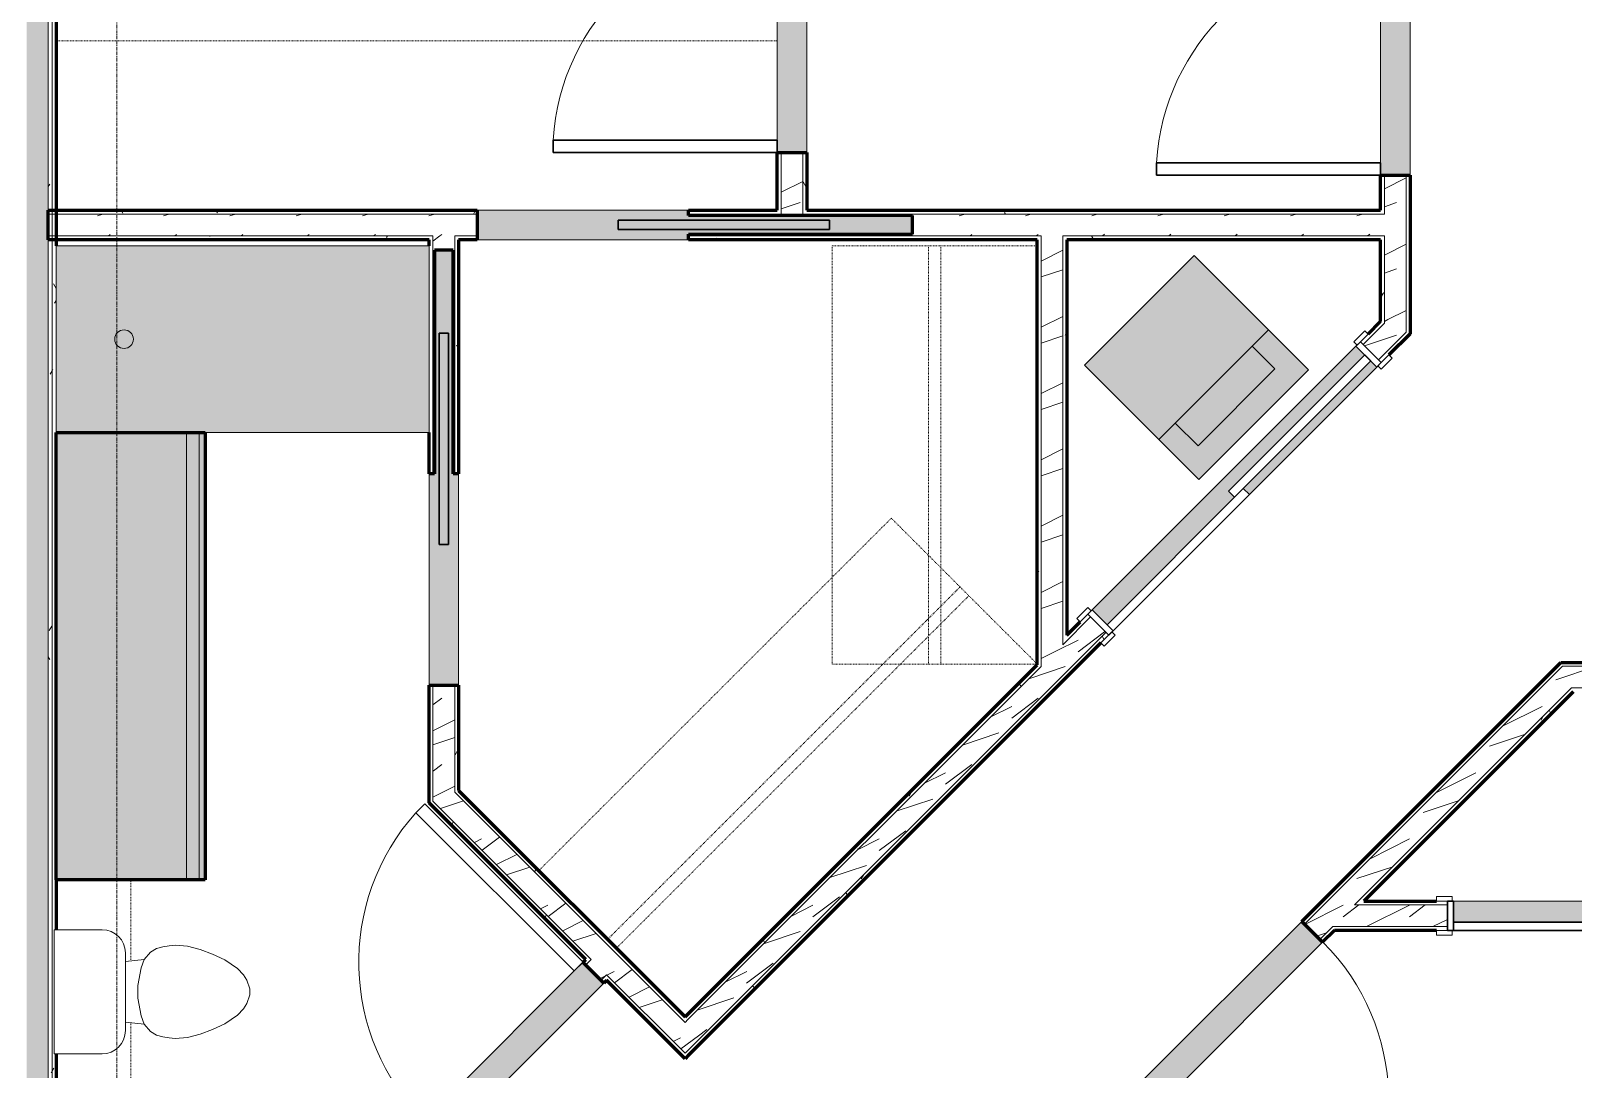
# Model space of a CAD drawing. Header units: inches. Extents: x -4169 to -1846, y 9706 to 12377.
# Drawn here: x -2514.2 to -2266.1, y 10525.3 to 10692.4 of the extents above; entities that cross this region are included whole.
import ezdxf

# ---------------------------------------------------------------- set-up
doc = ezdxf.new("R2010")
doc.units = ezdxf.units.IN
doc.header["$MEASUREMENT"] = 0
doc.linetypes.add('Dash', pattern=[0.25, 0.125, -0.125])
doc.linetypes.add('Grid Line 1_2_', pattern=[0.875, 0.5, -0.125, 0.125, -0.125])
for name, color, linetype, lineweight in [('0-1', 7, 'Continuous', 5), ('0-2', 7, 'Continuous', 18), ('A-DOOR-1', 250, 'Continuous', 9), ('A-DOOR-2', 90, 'Continuous', 30), ('A-DOOR-FRAM-1', 90, 'Continuous', 30), ('A-WALL', 113, 'Continuous', 18), ('A-WALL-1', 8, 'Continuous', 5), ('A-WALL-3', 50, 'Continuous', 60), ('A-WALL-4', 7, 'Continuous', 18), ('A-WALL-PATT-1', 250, 'Continuous', 9), ('A-WALL-PATT-2', 253, 'Continuous', 9), ('A-WALL-PATT-4', 111, 'Continuous', 9), ('I-FURN-1', 250, 'Continuous', 9), ('I-FURN-HDLN-1', 250, 'Dash', 9), ('I-WALL-3', 2, 'Continuous', 60), ('P-SANR-FIXT-2', 250, 'Continuous', 9), ('P-SANR-FIXT-3', 55, 'Continuous', 9), ('Q-CASE-1', 9, 'Continuous', 9), ('Q-CASE-2', 50, 'Continuous', 60), ('Q-CASE-3', 250, 'Continuous', 9), ('Q-CASE-HDLN-1', 250, 'Dash', 9), ('S-GRID-1', 1, 'Grid Line 1_2_', 9)]:
    doc.layers.add(name, color=color, linetype=linetype, lineweight=lineweight)
pattern_1 = [(0, (0, 0), (20.48, 5.12), [0.845, -14.515, 0.845, -14.515, -81.92]), (0, (0, 0), (20.48, 5.12), [-30.72, 0.845, -29.875, 0.845, -14.515, -35.84]), (0, (0, 0), (20.48, 5.12), [-76.8, 0.845, -9.395, 0.845, -24.755]), (120, (7.68, 2.56), (-14.67405, 15.1762003), [0.845, -14.515, 0.845, -14.515, -81.92]), (120, (7.68, 2.56), (-14.67405, 15.1762003), [-30.72, 0.845, -29.875, 0.845, -14.515, -35.84]), (120, (7.68, 2.56), (-14.67405, 15.1762003), [-76.8, 0.845, -9.395, 0.845, -24.755]), (240, (10.24, 12.8), (-5.80595, -20.2962003), [0.845, -14.515, 0.845, -14.515, -81.92]), (240, (10.24, 12.8), (-5.80595, -20.2962003), [-30.72, 0.845, -29.875, 0.845, -14.515, -35.84]), (240, (10.24, 12.8), (-5.80595, -20.2962003), [-76.8, 0.845, -9.395, 0.845, -24.755])]
pattern_2 = [(216.87, (4.265, 10.662), (31.9871619, 21.32545714), [5.331, -47.981]), (206.565, (10.662, 7.464), (-10.662476, -10.6620098), [11.921, -11.921]), (198.435, (10.662, 2.132), (-21.3244936, -10.6625869), [6.744, -26.974])]

# ---------------------------------------------------------------- blocks, each defined once
blk = doc.blocks.new('Pocket_Door_2385 - 34_ x 80_-1722096-ENLARGED RCP - 2ND FLOOR PLAN')
at = {"layer": 'A-DOOR-2'}
for p, q in [((-39.67, -0.75), (-39.67, 0.75)), ((-39.67, 0.75), (-5.67, 0.75)), ((-5.67, 0.75), (-5.67, -0.75)), ((-5.67, -0.75), (-39.67, -0.75))]:
    blk.add_line(p, q, dxfattribs=at)
blk = doc.blocks.new('Bath Tub - Maestro - 60_x30_-1372872-ENLARGED RCP - 2ND FLOOR PLAN')
at = {"layer": 'P-SANR-FIXT-3'}
blk.add_hatch(color=256, dxfattribs=at).paths.add_polyline_path([(0, -30), (60, -30), (60, 0), (0, 0)], flags=0)
at = {"layer": 'P-SANR-FIXT-2'}
for p, q in [((0, -30), (0, 0)), ((0, 0), (60, 0)), ((60, 0), (60, -30)), ((60, -30), (0, -30))]:
    blk.add_line(p, q, dxfattribs=at)
for start, end in [(0, 180), (180, 0)]:
    blk.add_arc((10.9375, -15), 1.5, start, end, dxfattribs=at)
blk = doc.blocks.new('Toilet-Domestic-3D - Toilet-Domestic-3D-1352612-ENLARGED RCP - 2ND FLOOR PLAN')
at = {"layer": 'P-SANR-FIXT-2'}
for p, q in [((-9.98, 19.48), (9.98, 19.48)), ((-9.98, 11.75), (-9.98, 19.48)), ((9.98, 19.48), (9.98, 11.75)), ((6.25, 8.02), (-6.25, 8.02)), ((-4.86, 8.02), (-5.21, 5)), ((4.86, 8.02), (5.21, 5)), ((-5.21, 5), (-6.4, 4)), ((-3.84, 5.5), (-5.21, 5)), ((-1, 6), (-3.84, 5.5)), ((1, 6), (-1, 6)), ((3.84, 5.5), (1, 6)), ((5.21, 5), (3.84, 5.5)), ((6.4, 4), (5.21, 5)), ((-6.97, 3), (-7.24, 2)), ((-6.4, 4), (-6.97, 3)), ((6.97, 3), (6.4, 4)), ((7.24, 2), (6.97, 3)), ((-7.41, 1), (-7.5, 0)), ((-7.5, 0), (-7.33, -1.99)), ((-7.24, 2), (-7.41, 1)), ((7.41, 1), (7.24, 2)), ((7.33, -1.99), (7.5, 0)), ((7.5, 0), (7.41, 1)), ((-7.33, -1.99), (-6.79, -4)), ((6.79, -4), (7.33, -1.99)), ((-6.79, -4), (-6.06, -6)), ((6.06, -6), (6.79, -4)), ((-6.06, -6), (-5.13, -8)), ((5.13, -8), (6.06, -6)), ((-5.13, -8), (-3.74, -10)), ((3.74, -10), (5.13, -8)), ((-3.74, -10), (-2.74, -11)), ((-2.74, -11), (-1.87, -11.5)), ((-1.87, -11.5), (-0.5, -12)), ((-0.5, -12), (0.5, -12)), ((0.5, -12), (1.87, -11.5)), ((1.87, -11.5), (2.74, -11)), ((2.74, -11), (3.74, -10))]:
    blk.add_line(p, q, dxfattribs=at)
for centre, start, end in [((-6.25, 11.75), 180, 270), ((6.25, 11.75), 270, 360)]:
    blk.add_arc(centre, 3.73, start, end, dxfattribs=at)
blk = doc.blocks.new('OD_CW_Upper Cabinet - OD_CW_Upper Cabinet-1880938-ENLARGED RCP - 2ND FLOOR PLAN')
at = {"layer": 'Q-CASE-HDLN-1'}
for p, q in [((0.74, -12), (13.78, -12)), ((23.7, -12), (36.74, -12)), ((36.74, -12), (36.74, -24))]:
    blk.add_line(p, q, dxfattribs=at)
blk = doc.blocks.new('OD_CW_Base Cabinet - OD_CW_Base Cabinet-2467118-ENLARGED RCP - 2ND FLOOR PLAN')
at = {"layer": 'Q-CASE-1'}
for points in [[(72.74, 0), (0.74, 0), (0.74, -1), (72.74, -1)], [(72.74, -1), (0.74, -1), (0.74, -3), (72.74, -3)], [(72.74, -3), (0.74, -3), (0.74, -24), (72.74, -24)]]:
    blk.add_hatch(color=256, dxfattribs=at).paths.add_polyline_path(points, flags=0)
at = {"layer": 'Q-CASE-2'}
for p, q in [((0.74, -24), (0.74, 0)), ((0.74, 0), (72.74, 0)), ((72.74, 0), (72.74, -24)), ((72.74, -24), (0.74, -24))]:
    blk.add_line(p, q, dxfattribs=at)
at = {"layer": 'Q-CASE-3'}
for p, q in [((72.74, 0), (0.74, 0)), ((72.74, -1), (0.74, -1)), ((72.74, -1), (0.74, -1)), ((72.74, -1), (72.74, 0)), ((72.74, -3), (72.74, -1)), ((0.74, -3), (0.74, -24)), ((72.74, -3), (0.74, -3)), ((72.74, -24), (72.74, -3)), ((72.74, -24), (0.74, -24))]:
    blk.add_line(p, q, dxfattribs=at)
blk = doc.blocks.new('OD_CW_Closet - OD_CW_Closet-2069093-ENLARGED RCP - 2ND FLOOR PLAN')
at = {"layer": 'Q-CASE-HDLN-1'}
for p, q in [((0.74, 9.27), (80.94, 9.27)), ((80.94, 9.27), (80.94, -23.91)), ((0.74, -6.37), (80.94, -6.37)), ((0.74, -8.37), (80.94, -8.37))]:
    blk.add_line(p, q, dxfattribs=at)
blk = doc.blocks.new('OD_CW_Closet - OD_CW_Closet-2069094-ENLARGED RCP - 2ND FLOOR PLAN')
at = {"layer": 'Q-CASE-HDLN-1'}
for p, q in [((0.74, -24), (0.74, 9)), ((0.74, 9), (68.04, 9)), ((68.04, 9), (68.04, -24)), ((0.74, -6.5), (68.04, -6.5)), ((0.74, -8.5), (68.04, -8.5))]:
    blk.add_line(p, q, dxfattribs=at)
blk = doc.blocks.new('Stacked Washer and Dryer - 26_x25_ - Private-1372850-ENLARGED RCP - 2ND FLOOR PLAN')
at = {"layer": 'P-SANR-FIXT-3'}
blk.add_hatch(color=256, dxfattribs=at).paths.add_polyline_path([(26, 12.5), (0, 12.5), (0, -12.5), (26, -12.5), (26, 2.42)], flags=0)
at = {"layer": 'P-SANR-FIXT-2'}
for p, q in [((26, 12.5), (0, 12.5)), ((0, -12.5), (0, 12.5)), ((16.91, -12.5), (16.91, 12.5)), ((26, 12.5), (26, -12.5)), ((22.09, 8.75), (16.91, 8.75)), ((22.09, -8.75), (22.09, 8.75)), ((16.91, -8.75), (22.09, -8.75)), ((0, -12.5), (26, -12.5))]:
    blk.add_line(p, q, dxfattribs=at)
blk = doc.blocks.new('FOLDING_SLIDING CLOSET - 60_ x 80_-1494136-ENLARGED RCP - 2ND FLOOR PLAN')
at = {"layer": 'A-DOOR-1'}
for p, q in [((-32.75, 3.25), (-30.25, 3.25)), ((-32.75, 2.5), (-32.75, 3.25)), ((-30.25, 2.5), (-32.75, 2.5)), ((-30.25, 3.25), (-30.25, 2.5)), ((30.25, 3.25), (32.75, 3.25)), ((30.25, 2.5), (30.25, 3.25)), ((32.75, 2.5), (30.25, 2.5)), ((32.75, 3.25), (32.75, 2.5)), ((-32.75, -2.25), (-30.25, -2.25)), ((-32.75, -3), (-32.75, -2.25)), ((-30.25, -2.25), (-30.25, -3)), ((30.25, -2.25), (32.75, -2.25)), ((30.25, -3), (30.25, -2.25)), ((32.75, -2.25), (32.75, -3)), ((-30.25, -3), (-32.75, -3)), ((32.75, -3), (30.25, -3))]:
    blk.add_line(p, q, dxfattribs=at)
at = {"layer": 'A-DOOR-2'}
for p, q in [((-1, 0.5), (30, 0.5)), ((-1, -0.88), (-1, 0.5)), ((30, 0.5), (30, -0.88)), ((-30, -0.88), (1, -0.88)), ((-30, -2.25), (-30, -0.88)), ((1, -2.25), (-30, -2.25)), ((30, -0.88), (-1, -0.88)), ((1, -0.88), (1, -2.25))]:
    blk.add_line(p, q, dxfattribs=at)
at = {"layer": 'A-DOOR-FRAM-1'}
for p, q in [((-31, 2.5), (-30, 2.5)), ((-31, -2.25), (-31, 2.5)), ((-30, 2.5), (-30, -2.25)), ((30, 2.5), (31, 2.5)), ((30, -2.25), (30, 2.5)), ((31, 2.5), (31, -2.25)), ((-30, -2.25), (-31, -2.25)), ((31, -2.25), (30, -2.25))]:
    blk.add_line(p, q, dxfattribs=at)
blk = doc.blocks.new('Single-Flush - 36_ x 84_-1372839-ENLARGED RCP - 2ND FLOOR PLAN')
at = {"layer": 'A-DOOR-1'}
blk.add_arc((18, 2.37), 36.07, 93.1789, 180, dxfattribs=at)
at = {"layer": 'A-DOOR-2'}
for p, q in [((16, 2.37), (16, 38.39)), ((18, 38.39), (16, 38.39)), ((18, 2.37), (18, 38.39)), ((18, 2.37), (16, 2.37))]:
    blk.add_line(p, q, dxfattribs=at)
blk = doc.blocks.new('Single-Flush - 32_ x 84_-1372862-ENLARGED RCP - 2ND FLOOR PLAN')
at = {"layer": 'A-DOOR-1'}
blk.add_arc((16, 2.37), 32.07, 93.5759, 180, dxfattribs=at)
at = {"layer": 'A-DOOR-2'}
for p, q in [((14, 2.37), (14, 34.38)), ((16, 34.38), (14, 34.38)), ((16, 2.37), (16, 34.38)), ((16, 2.37), (14, 2.37))]:
    blk.add_line(p, q, dxfattribs=at)
blk = doc.blocks.new('Single-Flush - 36_ x 84_-1372824-ENLARGED RCP - 2ND FLOOR PLAN')
at = {"layer": 'A-DOOR-1'}
blk.add_arc((18, -2.37), 36.07, 180, 266.8211, dxfattribs=at)
at = {"layer": 'A-DOOR-2'}
for p, q in [((16, -2.37), (16, -38.39)), ((18, -2.37), (16, -2.37)), ((18, -2.37), (18, -38.39)), ((18, -38.39), (16, -38.39))]:
    blk.add_line(p, q, dxfattribs=at)
blk = doc.blocks.new('Bed-Standard - King 78_ x 80_-1242963-ENLARGED RCP - 2ND FLOOR PLAN')
at = {"layer": 'I-FURN-1'}
for p, q in [((49.69, 38.2), (-28.31, 38.2)), ((-28.31, 38.2), (-28.31, -41.8)), ((49.69, -41.8), (49.69, 38.2)), ((-25.31, 36.2), (-25.31, 24.2)), ((-25.31, 36.2), (46.69, 36.2)), ((46.69, 36.2), (46.69, 24.2)), ((49.69, 24.2), (-28.31, 17.63)), ((-25.31, 24.2), (46.69, 24.2)), ((-28.31, -41.8), (49.69, -41.8))]:
    blk.add_line(p, q, dxfattribs=at)
at = {"layer": 'I-FURN-HDLN-1'}
for p, q in [((-64.31, 38.2), (-64.31, -77.8)), ((73.69, -77.8), (73.69, 38.2)), ((-64.31, -77.8), (73.69, -77.8))]:
    blk.add_line(p, q, dxfattribs=at)
blk = doc.blocks.new('FOLDING_SLIDING CLOSET - 72_ x 80_-1372885-ENLARGED RCP - 2ND FLOOR PLAN')
at = {"layer": 'A-DOOR-1'}
for p, q in [((-38.75, 3.25), (-36.25, 3.25)), ((-38.75, 2.5), (-38.75, 3.25)), ((-36.25, 2.5), (-38.75, 2.5)), ((-36.25, 3.25), (-36.25, 2.5)), ((36.25, 3.25), (38.75, 3.25)), ((36.25, 2.5), (36.25, 3.25)), ((38.75, 2.5), (36.25, 2.5)), ((38.75, 3.25), (38.75, 2.5)), ((-38.75, -2.25), (-36.25, -2.25)), ((-38.75, -3), (-38.75, -2.25)), ((-36.25, -2.25), (-36.25, -3)), ((36.25, -2.25), (38.75, -2.25)), ((36.25, -3), (36.25, -2.25)), ((38.75, -2.25), (38.75, -3)), ((-36.25, -3), (-38.75, -3)), ((38.75, -3), (36.25, -3))]:
    blk.add_line(p, q, dxfattribs=at)
at = {"layer": 'A-DOOR-2'}
for p, q in [((-1, 0.5), (36, 0.5)), ((-1, -0.875), (-1, 0.5)), ((36, 0.5), (36, -0.875)), ((-36, -0.875), (1, -0.875)), ((-36, -2.25), (-36, -0.875)), ((1, -2.25), (-36, -2.25)), ((36, -0.875), (-1, -0.875)), ((1, -0.875), (1, -2.25))]:
    blk.add_line(p, q, dxfattribs=at)
at = {"layer": 'A-DOOR-FRAM-1'}
for p, q in [((-37, 2.5), (-36, 2.5)), ((-37, -2.25), (-37, 2.5)), ((-36, 2.5), (-36, -2.25)), ((36, 2.5), (37, 2.5)), ((36, -2.25), (36, 2.5)), ((37, 2.5), (37, -2.25)), ((-36, -2.25), (-37, -2.25)), ((37, -2.25), (36, -2.25))]:
    blk.add_line(p, q, dxfattribs=at)
blk = doc.blocks.new('CTR - 1st Phase - Unit Layouts_rvt-1-ENLARGED RCP - 2ND FLOOR PLAN')
at = {"layer": 'A-WALL-1'}
for points in [[(-2393.5, 10672.76), (-2389.37, 10672.76), (-2389.37, 10708.76), (-2394.12, 10708.76), (-2394.12, 10672.76)], [(-2297.07, 10669.13), (-2292.32, 10669.13), (-2292.32, 10705.13), (-2297.07, 10705.13), (-2297.07, 10671.41)], [(-2413.93, 10658.75), (-2408.37, 10658.75), (-2408.37, 10659.63), (-2372.37, 10659.63), (-2372.37, 10662.63), (-2408.37, 10662.63), (-2408.37, 10663.5), (-2442.37, 10663.5), (-2442.37, 10658.75), (-2417.44, 10658.75)], [(-2445.37, 10587.06), (-2445.37, 10621.06), (-2446.25, 10621.06), (-2446.25, 10657.06), (-2449.25, 10657.06), (-2449.25, 10621.06), (-2450.12, 10621.06), (-2450.12, 10587.06), (-2446, 10587.06)], [(-2331.83, 10520.26), (-2306.38, 10545.71), (-2309.73, 10549.07), (-2335.19, 10523.62), (-2332.27, 10520.7)], [(-2447.46, 10513.71), (-2422, 10539.16), (-2425.36, 10542.52), (-2450.81, 10517.06), (-2447.9, 10514.15)]]:
    blk.add_hatch(color=256, dxfattribs=at).paths.add_polyline_path(points, flags=0)
h = blk.add_hatch(color=256, dxfattribs=at)
h.paths.add_polyline_path([(-2341.07, 10596.82), (-2320.56, 10617.33), (-2321.53, 10618.3), (-2299.61, 10640.22), (-2301.03, 10641.63), (-2343.45, 10599.21), (-2341.24, 10597)], flags=0)
h.paths.add_polyline_path([(-2318.17, 10617.77), (-2297.67, 10638.27), (-2298.64, 10639.25), (-2319.14, 10618.74)], flags=0)
h = blk.add_hatch(color=256, dxfattribs=at)
h.paths.add_polyline_path([(-2248.32, 10547.6), (-2213.32, 10547.6), (-2213.32, 10548.98), (-2248.32, 10548.98)], flags=0)
h.paths.add_polyline_path([(-2250.32, 10548.98), (-2250.32, 10550.35), (-2213.32, 10550.35), (-2213.32, 10552.35), (-2285.32, 10552.35), (-2285.32, 10548.98), (-2266.97, 10548.98)], flags=0)
at = {"layer": 'A-WALL-PATT-1'}
h = blk.add_hatch(dxfattribs=at)
h.set_pattern_fill('FP_1', color=256, style=0, pattern_type=2)
h.set_pattern_definition(pattern_1)
h.paths.add_polyline_path([(-2393.5, 10663.5), (-2393.5, 10672.76), (-2394.12, 10672.76), (-2394.12, 10663.5)], flags=0)
h.paths.add_polyline_path([(-2393.5, 10708.76), (-2393.5, 10843.14), (-2394.12, 10843.14), (-2394.12, 10708.76)], flags=0)
h = blk.add_hatch(dxfattribs=at)
h.set_pattern_fill('FP_1', color=256, style=0, pattern_type=2)
h.set_pattern_definition(pattern_1)
h.paths.add_polyline_path([(-2390, 10663.5), (-2389.37, 10663.5), (-2389.37, 10672.76), (-2390, 10672.76), (-2390, 10663.51)], flags=0)
h.paths.add_polyline_path([(-2389.37, 10708.76), (-2389.37, 10843.14), (-2390, 10843.14), (-2390, 10708.76)], flags=0)
h = blk.add_hatch(dxfattribs=at)
h.set_pattern_fill('FP_1', color=256, style=0, pattern_type=2)
h.set_pattern_definition(pattern_1)
h.paths.add_polyline_path([(-2297.07, 10645.58), (-2296.45, 10646.21), (-2296.45, 10659.38), (-2297.07, 10659.38), (-2297.07, 10649.41)], flags=0)
h.paths.add_polyline_path([(-2297.07, 10662.88), (-2296.45, 10662.88), (-2296.45, 10669.13), (-2297.07, 10669.13), (-2297.07, 10663.5)], flags=0)
h.paths.add_polyline_path([(-2296.45, 10705.13), (-2296.45, 10843.47), (-2297.07, 10843.47), (-2297.07, 10705.13)], flags=0)
h.paths.add_polyline_path([(-2297.07, 10843.72), (-2296.45, 10843.72), (-2296.45, 10844.14), (-2297.07, 10844.14)], flags=0)
h = blk.add_hatch(dxfattribs=at)
h.set_pattern_fill('FP_1', color=256, style=0, pattern_type=2)
h.set_pattern_definition(pattern_1)
h.paths.add_polyline_path([(-2292.95, 10643.88), (-2292.32, 10644.5), (-2292.32, 10669.13), (-2292.95, 10669.13), (-2292.95, 10644.5)], flags=0)
h.paths.add_polyline_path([(-2292.32, 10705.13), (-2292.32, 10844.14), (-2292.95, 10844.14), (-2292.93, 10843.72), (-2292.51, 10843.7), (-2292.51, 10843.47), (-2292.95, 10843.47), (-2292.95, 10705.13)], flags=0)
h = blk.add_hatch(dxfattribs=at)
h.set_pattern_fill('FP_1', color=256, style=0, pattern_type=2)
h.set_pattern_definition(pattern_1)
h.paths.add_polyline_path([(-2308.64, 10662.88), (-2297.07, 10662.88), (-2297.07, 10663.5), (-2390, 10663.5), (-2390, 10662.88), (-2316.14, 10662.88)], flags=0)
h.paths.add_polyline_path([(-2408.37, 10662.88), (-2393.5, 10662.88), (-2393.5, 10663.5), (-2408.37, 10663.5), (-2408.37, 10663.21)], flags=0)
h.paths.add_polyline_path([(-2484.97, 10662.88), (-2442.37, 10662.88), (-2442.37, 10663.5), (-2510.12, 10663.49), (-2510.12, 10662.88)], flags=0)
h = blk.add_hatch(dxfattribs=at)
h.set_pattern_fill('FP_1', color=256, style=0, pattern_type=2)
h.set_pattern_definition(pattern_1)
h.paths.add_polyline_path([(-2333.48, 10658.75), (-2297.07, 10658.75), (-2297.07, 10659.38), (-2348.17, 10659.38), (-2348.17, 10658.75), (-2344.16, 10658.75)], flags=0)
h.paths.add_polyline_path([(-2383.67, 10658.75), (-2351.67, 10658.75), (-2351.67, 10659.38), (-2408.37, 10659.38), (-2408.37, 10658.75)], flags=0)
h.paths.add_polyline_path([(-2445.37, 10658.75), (-2442.37, 10658.75), (-2442.37, 10659.38), (-2446, 10659.38), (-2446, 10658.75)], flags=0)
h.paths.add_polyline_path([(-2449.5, 10658.75), (-2449.5, 10659.38), (-2510.12, 10659.37), (-2510.12, 10658.75), (-2450.12, 10658.75)], flags=0)
h = blk.add_hatch(dxfattribs=at)
h.set_pattern_fill('FP_1', color=256, style=0, pattern_type=2)
h.set_pattern_definition(pattern_1)
h.paths.add_polyline_path([(-2445.37, 10570.14), (-2445.37, 10587.06), (-2446, 10587.06), (-2446, 10570.76)], flags=0)
h.paths.add_polyline_path([(-2446, 10621.06), (-2445.37, 10621.06), (-2445.37, 10658.75), (-2446, 10658.75), (-2446, 10631.19)], flags=0)
h = blk.add_hatch(dxfattribs=at)
h.set_pattern_fill('FP_1', color=256, style=0, pattern_type=2)
h.set_pattern_definition(pattern_1)
h.paths.add_polyline_path([(-2352.3, 10590.36), (-2351.67, 10590.98), (-2351.67, 10658.75), (-2352.3, 10658.75), (-2352.3, 10590.97)], flags=0)
h = blk.add_hatch(dxfattribs=at)
h.set_pattern_fill('FP_1', color=256, style=0, pattern_type=2)
h.set_pattern_definition(pattern_1)
h.paths.add_polyline_path([(-2348.17, 10594.48), (-2347.55, 10595.11), (-2347.55, 10658.75), (-2348.17, 10658.75), (-2348.17, 10595.58)], flags=0)
h = blk.add_hatch(dxfattribs=at)
h.set_pattern_fill('FP_1', color=256, style=0, pattern_type=2)
h.set_pattern_definition(pattern_1)
h.paths.add_polyline_path([(-2408.51, 10533.27), (-2351.67, 10590.1), (-2351.69, 10590.97), (-2408.95, 10533.71)], flags=0)
h.paths.add_polyline_path([(-2348.17, 10593.6), (-2343.72, 10598.06), (-2344.16, 10598.5), (-2348.17, 10594.48), (-2348.17, 10593.92)], flags=0)
h.paths.add_polyline_path([(-2299.88, 10641.9), (-2296.45, 10645.33), (-2296.45, 10646.21), (-2300.32, 10642.34)], flags=0)
h = blk.add_hatch(dxfattribs=at)
h.set_pattern_fill('FP_1', color=256, style=0, pattern_type=2)
h.set_pattern_definition(pattern_1)
h.paths.add_polyline_path([(-2408.51, 10527.44), (-2340.8, 10595.14), (-2341.24, 10595.58), (-2408.95, 10527.88)], flags=0)
h.paths.add_polyline_path([(-2296.96, 10638.98), (-2292.32, 10643.62), (-2292.32, 10644.5), (-2297.4, 10639.42)], flags=0)
h = blk.add_hatch(dxfattribs=at)
h.set_pattern_fill('FP_1', color=256, style=0, pattern_type=2)
h.set_pattern_definition(pattern_1)
h.paths.add_polyline_path([(-2437.71, 10420.21), (-2427.59, 10430.33), (-2428.03, 10430.78), (-2438.14, 10420.63), (-2437.76, 10420.25)], flags=0)
h.paths.add_polyline_path([(-2375.26, 10482.66), (-2334.75, 10523.17), (-2335.19, 10523.62), (-2375.7, 10483.1)], flags=0)
h.paths.add_polyline_path([(-2309.29, 10548.63), (-2267.79, 10590.13), (-2268.68, 10590.13), (-2309.73, 10549.07)], flags=0)
h = blk.add_hatch(dxfattribs=at)
h.set_pattern_fill('FP_1', color=256, style=0, pattern_type=2)
h.set_pattern_definition(pattern_1)
h.paths.add_polyline_path([(-2268.68, 10590.13), (-2242.9, 10590.13), (-2242.9, 10590.75), (-2268.05, 10590.75)], flags=0)
h.paths.add_polyline_path([(-2108.1, 10590.13), (-2076.17, 10590.13), (-2076.17, 10590.75), (-2239.4, 10590.75), (-2239.4, 10590.13), (-2113.55, 10590.13)], flags=0)
h = blk.add_hatch(dxfattribs=at)
h.set_pattern_fill('FP_1', color=256, style=0, pattern_type=2)
h.set_pattern_definition(pattern_1)
h.paths.add_polyline_path([(-2166.53, 10586), (-2108.1, 10586), (-2108.1, 10586.63), (-2266.34, 10586.63), (-2266.97, 10586), (-2181.08, 10586)], flags=0)
h.paths.add_polyline_path([(-2094.19, 10586), (-2076.8, 10586), (-2076.8, 10586.63), (-2104.6, 10586.63), (-2104.6, 10586), (-2098.46, 10586)], flags=0)
h = blk.add_hatch(dxfattribs=at)
h.set_pattern_fill('FP_1', color=256, style=0, pattern_type=2)
h.set_pattern_definition(pattern_1)
h.paths.add_polyline_path([(-2435.51, 10417.05), (-2435.62, 10417.35), (-2435.72, 10417.25)], flags=0)
h.paths.add_polyline_path([(-2433.18, 10419.79), (-2432.3, 10419.79), (-2424.67, 10427.42), (-2425.11, 10427.86), (-2432.8, 10420.17)], flags=0)
h.paths.add_polyline_path([(-2372.34, 10479.74), (-2367.86, 10484.23), (-2368.3, 10484.67), (-2372.79, 10480.19)], flags=0)
h.paths.add_polyline_path([(-2365.38, 10486.7), (-2337.63, 10514.46), (-2338.07, 10514.9), (-2365.83, 10487.15)], flags=0)
h.paths.add_polyline_path([(-2335.15, 10516.93), (-2331.83, 10520.26), (-2332.27, 10520.7), (-2335.6, 10517.38)], flags=0)
h.paths.add_polyline_path([(-2306.38, 10545.71), (-2303.86, 10548.23), (-2304.74, 10548.23), (-2306.82, 10546.15)], flags=0)
h.paths.add_polyline_path([(-2300.36, 10551.73), (-2266.08, 10586), (-2266.97, 10586), (-2301.24, 10551.73)], flags=0)
h = blk.add_hatch(dxfattribs=at)
h.set_pattern_fill('FP_1', color=256, style=0, pattern_type=2)
h.set_pattern_definition(pattern_1)
h.paths.add_polyline_path([(-2408.95, 10526.99), (-2408.51, 10527.44), (-2421.56, 10540.49), (-2422, 10540.05), (-2412.75, 10530.79)], flags=0)
h.paths.add_polyline_path([(-2424.47, 10542.52), (-2424.03, 10542.96), (-2450.12, 10569.05), (-2450.12, 10568.17), (-2424.92, 10542.96)], flags=0)
h = blk.add_hatch(dxfattribs=at)
h.set_pattern_fill('FP_1', color=256, style=0, pattern_type=2)
h.set_pattern_definition(pattern_1)
h.paths.add_polyline_path([(-2408.95, 10532.83), (-2408.51, 10533.27), (-2446, 10570.76), (-2446, 10569.88), (-2409.39, 10533.27)], flags=0)
h = blk.add_hatch(dxfattribs=at)
h.set_pattern_fill('FP_1', color=256, style=0, pattern_type=2)
h.set_pattern_definition(pattern_1)
h.paths.add_polyline_path([(-2299.73, 10551.73), (-2286.32, 10551.73), (-2286.32, 10552.35), (-2299.73, 10552.35), (-2300.36, 10551.73)], flags=0)
h.paths.add_polyline_path([(-2212.32, 10551.73), (-2208.82, 10551.73), (-2208.82, 10552.35), (-2212.32, 10552.35)], flags=0)
h.paths.add_polyline_path([(-2134.82, 10551.73), (-2108.1, 10551.73), (-2108.1, 10552.35), (-2134.82, 10552.35)], flags=0)
h.paths.add_polyline_path([(-2076.8, 10551.73), (-2076.8, 10552.35), (-2104.6, 10552.35), (-2104.6, 10551.73), (-2079.78, 10551.73)], flags=0)
h = blk.add_hatch(dxfattribs=at)
h.set_pattern_fill('FP_1', color=256, style=0, pattern_type=2)
h.set_pattern_definition(pattern_1)
h.paths.add_polyline_path([(-2304.33, 10547.6), (-2286.32, 10547.6), (-2286.32, 10548.23), (-2303.86, 10548.23), (-2304.48, 10547.6)], flags=0)
h.paths.add_polyline_path([(-2212.32, 10547.6), (-2208.82, 10547.6), (-2208.82, 10548.23), (-2212.32, 10548.23)], flags=0)
h.paths.add_polyline_path([(-2133.07, 10547.6), (-2076.17, 10547.6), (-2076.17, 10548.23), (-2134.82, 10548.23), (-2134.82, 10547.6)], flags=0)
h = blk.add_hatch(dxfattribs=at)
h.set_pattern_fill('FP_1', color=256, style=0, pattern_type=2)
h.set_pattern_definition(pattern_1)
h.paths.add_polyline_path([(-2492.25, 10474.74), (-2481.6, 10485.4), (-2482.04, 10485.84), (-2492.69, 10475.19)], flags=0)
h.paths.add_polyline_path([(-2479.12, 10487.87), (-2450.37, 10516.62), (-2450.81, 10517.06), (-2479.56, 10488.31)], flags=0)
h.paths.add_polyline_path([(-2424.92, 10542.08), (-2424.47, 10542.52), (-2424.92, 10542.96), (-2425.36, 10542.52)], flags=0)
at = {"layer": 'A-WALL-PATT-2'}
h = blk.add_hatch(dxfattribs=at)
h.set_pattern_fill('FP_2', color=256, style=0, pattern_type=2)
h.set_pattern_definition(pattern_2)
h.paths.add_polyline_path([(-2390, 10662.88), (-2390, 10672.76), (-2393.5, 10672.76), (-2393.5, 10662.88), (-2393.46, 10662.88)], flags=0)
h.paths.add_polyline_path([(-2390, 10708.76), (-2390, 10844.14), (-2393.5, 10844.14), (-2393.5, 10708.76)], flags=0)
h = blk.add_hatch(dxfattribs=at)
h.set_pattern_fill('FP_2', color=256, style=0, pattern_type=2)
h.set_pattern_definition(pattern_2)
h.paths.add_polyline_path([(-2296.45, 10645.33), (-2292.95, 10648.83), (-2292.95, 10669.13), (-2296.45, 10669.13), (-2296.45, 10645.58)], flags=0)
h.paths.add_polyline_path([(-2296.45, 10705.13), (-2292.95, 10705.13), (-2292.97, 10843.47), (-2296.45, 10843.47), (-2296.45, 10751.84)], flags=0)
h.paths.add_polyline_path([(-2292.96, 10843.72), (-2292.95, 10843.72), (-2292.95, 10844.14), (-2296.45, 10844.14), (-2296.45, 10843.72), (-2295.04, 10843.72)], flags=0)
h = blk.add_hatch(dxfattribs=at)
h.set_pattern_fill('FP_2', color=256, style=0, pattern_type=2)
h.set_pattern_definition(pattern_2)
h.paths.add_polyline_path([(-2296.96, 10659.38), (-2296.45, 10659.38), (-2296.45, 10662.88), (-2408.37, 10662.88), (-2408.37, 10662.63), (-2372.37, 10662.63), (-2372.37, 10659.63), (-2408.37, 10659.63), (-2408.37, 10659.38), (-2297.07, 10659.38)], flags=0)
h.paths.add_polyline_path([(-2478.39, 10659.38), (-2442.37, 10659.38), (-2442.37, 10662.88), (-2511.37, 10662.88), (-2510.12, 10662.81), (-2510.12, 10659.38), (-2484.97, 10659.38)], flags=0)
h = blk.add_hatch(dxfattribs=at)
h.set_pattern_fill('FP_2', color=256, style=0, pattern_type=2)
h.set_pattern_definition(pattern_2)
h.paths.add_polyline_path([(-2446, 10569.88), (-2446, 10587.06), (-2449.5, 10587.06), (-2449.5, 10573.38), (-2446.26, 10570.14)], flags=0)
h.paths.add_polyline_path([(-2446.25, 10621.06), (-2446, 10621.06), (-2446, 10659.38), (-2449.5, 10659.38), (-2449.5, 10621.06), (-2449.25, 10621.06), (-2449.25, 10657.06), (-2446.25, 10657.06), (-2446.25, 10631.19)], flags=0)
h = blk.add_hatch(dxfattribs=at)
h.set_pattern_fill('FP_2', color=256, style=0, pattern_type=2)
h.set_pattern_definition(pattern_2)
h.paths.add_polyline_path([(-2351.67, 10590.1), (-2348.17, 10593.6), (-2348.17, 10659.38), (-2351.67, 10659.38), (-2351.67, 10590.36)], flags=0)
h = blk.add_hatch(dxfattribs=at)
h.set_pattern_fill('FP_2', color=256, style=0, pattern_type=2)
h.set_pattern_definition(pattern_2)
h.paths.add_polyline_path([(-2406.47, 10530.35), (-2341.24, 10595.58), (-2343.72, 10598.06), (-2408.95, 10532.83), (-2406.91, 10530.79)], flags=0)
h.paths.add_polyline_path([(-2297.4, 10639.42), (-2292.95, 10643.88), (-2292.95, 10648.83), (-2299.88, 10641.9), (-2297.49, 10639.51)], flags=0)
h = blk.add_hatch(dxfattribs=at)
h.set_pattern_fill('FP_2', color=256, style=0, pattern_type=2)
h.set_pattern_definition(pattern_2)
h.paths.add_polyline_path([(-2271.29, 10586.63), (-2076.17, 10586.63), (-2076.17, 10590.13), (-2267.79, 10590.13)], flags=0)
h = blk.add_hatch(dxfattribs=at)
h.set_pattern_fill('FP_2', color=256, style=0, pattern_type=2)
h.set_pattern_definition(pattern_2)
h.paths.add_polyline_path([(-2435.72, 10417.25), (-2435.62, 10417.35), (-2436.04, 10418.54), (-2437.29, 10419.79), (-2437.55, 10419.09), (-2436.04, 10417.58)], flags=0)
h.paths.add_polyline_path([(-2437.29, 10419.79), (-2433.18, 10419.79), (-2425.11, 10427.86), (-2427.59, 10430.33), (-2437.71, 10420.21), (-2437.55, 10420.05)], flags=0)
h.paths.add_polyline_path([(-2372.79, 10480.19), (-2332.27, 10520.7), (-2334.75, 10523.17), (-2375.26, 10482.66), (-2372.87, 10480.27)], flags=0)
h.paths.add_polyline_path([(-2306.82, 10546.15), (-2266.34, 10586.63), (-2271.29, 10586.63), (-2309.29, 10548.63), (-2308.89, 10548.23)], flags=0)
h = blk.add_hatch(dxfattribs=at)
h.set_pattern_fill('FP_2', color=256, style=0, pattern_type=2)
h.set_pattern_definition(pattern_2)
h.paths.add_polyline_path([(-2408.95, 10527.88), (-2406.47, 10530.35), (-2449.5, 10573.38), (-2449.5, 10568.43), (-2411.86, 10530.79)], flags=0)
h = blk.add_hatch(dxfattribs=at)
h.set_pattern_fill('FP_2', color=256, style=0, pattern_type=2)
h.set_pattern_definition(pattern_2)
h.paths.add_polyline_path([(-2304.74, 10548.23), (-2286.32, 10548.23), (-2286.32, 10551.73), (-2301.24, 10551.73), (-2304.34, 10548.63)], flags=0)
h.paths.add_polyline_path([(-2212.32, 10548.23), (-2208.82, 10548.23), (-2208.82, 10551.73), (-2212.32, 10551.73)], flags=0)
h.paths.add_polyline_path([(-2113.55, 10548.23), (-2076.17, 10548.23), (-2076.17, 10551.73), (-2134.82, 10551.73), (-2134.82, 10548.23)], flags=0)
h = blk.add_hatch(dxfattribs=at)
h.set_pattern_fill('FP_2', color=256, style=0, pattern_type=2)
h.set_pattern_definition(pattern_2)
h.paths.add_polyline_path([(-2489.77, 10472.27), (-2447.9, 10514.15), (-2450.37, 10516.62), (-2492.25, 10474.74)], flags=0)
h.paths.add_polyline_path([(-2422.44, 10539.6), (-2421.56, 10540.49), (-2424.03, 10542.96), (-2424.92, 10542.08), (-2424.03, 10541.19)], flags=0)
at = {"layer": 'A-WALL-3'}
for p, q in [((-2394.12, 10663.5), (-2394.12, 10672.76)), ((-2394.12, 10672.76), (-2389.37, 10672.76)), ((-2389.37, 10672.76), (-2389.37, 10663.5)), ((-2297.07, 10663.5), (-2297.07, 10669.13)), ((-2297.07, 10669.13), (-2292.32, 10669.13)), ((-2292.32, 10669.13), (-2292.32, 10650.33)), ((-2511.37, 10658.75), (-2511.37, 10663.5)), ((-2511.37, 10663.5), (-2442.37, 10663.5)), ((-2442.37, 10663.5), (-2442.37, 10658.75)), ((-2408.37, 10662.63), (-2408.37, 10663.5)), ((-2408.37, 10663.5), (-2394.12, 10663.5)), ((-2389.37, 10663.5), (-2297.07, 10663.5)), ((-2372.37, 10662.63), (-2408.37, 10662.63)), ((-2372.37, 10659.63), (-2372.37, 10662.63)), ((-2450.12, 10658.75), (-2511.37, 10658.75)), ((-2450.12, 10657.75), (-2450.12, 10658.75)), ((-2445.37, 10658.75), (-2445.37, 10621.06)), ((-2442.37, 10658.75), (-2445.37, 10658.75)), ((-2408.37, 10658.75), (-2408.37, 10659.63)), ((-2408.37, 10659.63), (-2372.37, 10659.63)), ((-2352.3, 10658.75), (-2408.37, 10658.75)), ((-2352.3, 10590.36), (-2352.3, 10658.75)), ((-2347.55, 10658.75), (-2347.55, 10595.11)), ((-2297.07, 10658.75), (-2347.55, 10658.75)), ((-2297.07, 10645.58), (-2297.07, 10658.75)), ((-2446.25, 10657.06), (-2449.25, 10657.06)), ((-2449.25, 10657.06), (-2449.25, 10621.06)), ((-2446.25, 10621.06), (-2446.25, 10657.06)), ((-2292.32, 10650.33), (-2292.32, 10644.5)), ((-2299.08, 10643.58), (-2297.07, 10645.58)), ((-2292.32, 10643.62), (-2295.72, 10640.22)), ((-2292.32, 10644.5), (-2292.32, 10643.62)), ((-2450.12, 10621.06), (-2450.12, 10627.75)), ((-2449.25, 10621.06), (-2450.12, 10621.06)), ((-2445.37, 10621.06), (-2446.25, 10621.06)), ((-2347.55, 10595.11), (-2345.4, 10597.26)), ((-2342.04, 10593.9), (-2405.59, 10530.35)), ((-2408.95, 10533.71), (-2352.3, 10590.36)), ((-2272.8, 10586), (-2268.68, 10590.13)), ((-2268.68, 10590.13), (-2268.05, 10590.75)), ((-2268.05, 10590.75), (-2243.53, 10590.75)), ((-2450.12, 10574.89), (-2450.12, 10587.06)), ((-2450.12, 10587.06), (-2445.37, 10587.06)), ((-2445.37, 10587.06), (-2445.37, 10570.14)), ((-2309.73, 10549.07), (-2272.8, 10586)), ((-2266.08, 10586), (-2299.73, 10552.35)), ((-2450.12, 10569.05), (-2450.12, 10574.89)), ((-2450.12, 10568.17), (-2450.12, 10569.05)), ((-2445.37, 10570.14), (-2408.95, 10533.71)), ((-2424.92, 10542.96), (-2450.12, 10568.17)), ((-2299.73, 10552.35), (-2288.07, 10552.35)), ((-2306.38, 10545.71), (-2309.73, 10549.07)), ((-2304.48, 10547.6), (-2306.38, 10545.71)), ((-2288.07, 10547.6), (-2304.48, 10547.6)), ((-2425.36, 10542.52), (-2424.92, 10542.96)), ((-2422, 10539.16), (-2425.36, 10542.52)), ((-2421.56, 10539.6), (-2422, 10539.16)), ((-2408.95, 10526.99), (-2421.56, 10539.6)), ((-2405.59, 10530.35), (-2408.51, 10527.44)), ((-2408.51, 10527.44), (-2408.95, 10526.99))]:
    blk.add_line(p, q, dxfattribs=at)
at = {"layer": 'A-WALL-4'}
for p, q in [((-2394.12, 10708.76), (-2394.12, 10672.76)), ((-2389.37, 10672.76), (-2389.37, 10708.76)), ((-2297.07, 10705.13), (-2297.07, 10669.13)), ((-2292.32, 10669.13), (-2292.32, 10705.13)), ((-2393.5, 10663.5), (-2393.5, 10672.76)), ((-2390, 10663.5), (-2390, 10672.76)), ((-2296.45, 10662.88), (-2296.45, 10669.13)), ((-2292.95, 10649.71), (-2292.95, 10669.13)), ((-2408.37, 10663.5), (-2442.37, 10663.5)), ((-2393.5, 10662.88), (-2393.5, 10663.5)), ((-2390, 10662.88), (-2390, 10663.5)), ((-2511.37, 10662.88), (-2442.37, 10662.88)), ((-2408.37, 10662.88), (-2393.5, 10662.88)), ((-2390, 10662.88), (-2297.07, 10662.88)), ((-2296.45, 10662.88), (-2297.07, 10662.88)), ((-2511.37, 10659.38), (-2449.5, 10659.38)), ((-2449.5, 10658.75), (-2449.5, 10659.38)), ((-2449.5, 10621.06), (-2449.5, 10658.75)), ((-2446, 10658.75), (-2446, 10659.38)), ((-2446, 10659.38), (-2442.37, 10659.38)), ((-2446, 10621.06), (-2446, 10658.75)), ((-2442.37, 10658.75), (-2408.37, 10658.75)), ((-2408.37, 10659.38), (-2351.67, 10659.38)), ((-2351.67, 10658.75), (-2351.67, 10659.38)), ((-2351.67, 10658.75), (-2351.67, 10590.98)), ((-2348.17, 10658.75), (-2348.17, 10659.38)), ((-2348.17, 10659.38), (-2297.07, 10659.38)), ((-2348.17, 10658.75), (-2348.17, 10594.48)), ((-2296.45, 10659.38), (-2297.07, 10659.38)), ((-2296.45, 10646.21), (-2296.45, 10659.38)), ((-2292.95, 10648.83), (-2292.95, 10649.71)), ((-2292.95, 10643.88), (-2292.95, 10648.83)), ((-2296.45, 10645.33), (-2296.45, 10646.21)), ((-2299.88, 10641.9), (-2296.45, 10645.33)), ((-2297.4, 10639.42), (-2292.95, 10643.88)), ((-2301.03, 10641.63), (-2343.45, 10599.21)), ((-2318.17, 10617.77), (-2297.67, 10638.27)), ((-2450.12, 10621.06), (-2450.12, 10587.06)), ((-2445.37, 10587.06), (-2445.37, 10621.06)), ((-2348.17, 10593.6), (-2343.72, 10598.06)), ((-2406.03, 10530.79), (-2341.24, 10595.58)), ((-2348.17, 10593.6), (-2348.17, 10594.48)), ((-2408.51, 10533.27), (-2351.67, 10590.1)), ((-2351.67, 10590.1), (-2351.67, 10590.98)), ((-2267.79, 10590.13), (-2271.29, 10586.63)), ((-2242.9, 10590.13), (-2267.79, 10590.13)), ((-2449.5, 10574.26), (-2449.5, 10587.06)), ((-2446, 10570.76), (-2446, 10587.06)), ((-2271.29, 10586.63), (-2271.92, 10586)), ((-2266.34, 10586.63), (-2266.97, 10586)), ((-2108.1, 10586.63), (-2266.34, 10586.63)), ((-2309.29, 10548.63), (-2271.92, 10586)), ((-2301.24, 10551.73), (-2266.97, 10586)), ((-2449.5, 10574.26), (-2449.5, 10573.38)), ((-2449.5, 10573.38), (-2449.5, 10568.43)), ((-2446, 10570.76), (-2446, 10569.88)), ((-2408.95, 10532.83), (-2446, 10569.88)), ((-2424.03, 10542.96), (-2449.5, 10568.43)), ((-2300.36, 10551.73), (-2301.24, 10551.73)), ((-2286.32, 10551.73), (-2300.36, 10551.73)), ((-2213.32, 10552.35), (-2285.32, 10552.35)), ((-2309.73, 10549.07), (-2335.19, 10523.62)), ((-2306.82, 10546.15), (-2304.74, 10548.23)), ((-2303.86, 10548.23), (-2304.74, 10548.23)), ((-2286.32, 10548.23), (-2303.86, 10548.23)), ((-2331.83, 10520.26), (-2306.38, 10545.71)), ((-2425.36, 10542.52), (-2450.81, 10517.06)), ((-2424.47, 10542.52), (-2424.92, 10542.08)), ((-2424.03, 10542.96), (-2424.47, 10542.52)), ((-2447.46, 10513.71), (-2422, 10539.16)), ((-2422, 10540.05), (-2422.44, 10539.6)), ((-2421.56, 10540.49), (-2422, 10540.05)), ((-2408.95, 10527.88), (-2421.56, 10540.49)), ((-2408.95, 10532.83), (-2408.51, 10533.27)), ((-2408.95, 10527.88), (-2406.47, 10530.35)), ((-2406.47, 10530.35), (-2406.03, 10530.79))]:
    blk.add_line(p, q, dxfattribs=at)
at = {"layer": '0-2'}
for name, p, rotation in [('Bed-Standard - King 78_ x 80_-1242963-ENLARGED RCP - 2ND FLOOR PLAN', (-2471.92, 10755.04), 89.99999999958699), ('Single-Flush - 36_ x 84_-1372824-ENLARGED RCP - 2ND FLOOR PLAN', (-2391.75, 10690.76), 269.9999999999788), ('Single-Flush - 36_ x 84_-1372824-ENLARGED RCP - 2ND FLOOR PLAN', (-2294.7, 10687.13), 270.0000000000859), ('Pocket_Door_2385 - 34_ x 80_-1722096-ENLARGED RCP - 2ND FLOOR PLAN', (-2425.37, 10661.13), 180), ('OD_CW_Closet - OD_CW_Closet-2069094-ENLARGED RCP - 2ND FLOOR PLAN', (-2376.3, 10589.71), 90.0000000000261), ('Stacked Washer and Dryer - 26_x25_ - Private-1372850-ENLARGED RCP - 2ND FLOOR PLAN', (-2335.86, 10647.39), 315.000000000145), ('Pocket_Door_2385 - 34_ x 80_-1722096-ENLARGED RCP - 2ND FLOOR PLAN', (-2447.75, 10604.06), 269.9999999999695), ('FOLDING_SLIDING CLOSET - 60_ x 80_-1494136-ENLARGED RCP - 2ND FLOOR PLAN', (-2320.47, 10618.65), 45.00000000011767), ('OD_CW_Base Cabinet - OD_CW_Base Cabinet-2467118-ENLARGED RCP - 2ND FLOOR PLAN', (-2486.12, 10628.49), 269.9999999999687), ('OD_CW_Closet - OD_CW_Closet-2069093-ENLARGED RCP - 2ND FLOOR PLAN', (-2426.44, 10550.16), 45.00000000002335), ('Single-Flush - 36_ x 84_-1372839-ENLARGED RCP - 2ND FLOOR PLAN', (-2436.41, 10528.11), 44.99999999996775), ('OD_CW_Upper Cabinet - OD_CW_Upper Cabinet-1880938-ENLARGED RCP - 2ND FLOOR PLAN', (-2486.12, 10556.49), 269.9999999999662), ('Toilet-Domestic-3D - Toilet-Domestic-3D-1352612-ENLARGED RCP - 2ND FLOOR PLAN', (-2490.95, 10537.75), 89.99999999997534), ('Single-Flush - 36_ x 84_-1372839-ENLARGED RCP - 2ND FLOOR PLAN', (-2320.78, 10534.66), 225.0000000001308), ('Single-Flush - 32_ x 84_-1372862-ENLARGED RCP - 2ND FLOOR PLAN', (-2493.97, 10500.25), 314.9999999999997)]:
    blk.add_blockref(name, p, dxfattribs=dict(at, rotation=rotation))
for name, p in [('Bath Tub - Maestro - 60_x30_-1372872-ENLARGED RCP - 2ND FLOOR PLAN', (-2510.12, 10657.75)), ('FOLDING_SLIDING CLOSET - 72_ x 80_-1372885-ENLARGED RCP - 2ND FLOOR PLAN', (-2249.32, 10549.85))]:
    blk.add_blockref(name, p, dxfattribs=at)
blk = doc.blocks.new('CTR - 1st Phase - Shell_rvt-1-ENLARGED RCP - 2ND FLOOR PLAN')
at = {"layer": 'S-GRID-1'}
blk.add_line((-2500.32, 9836.18), (-2500.32, 12344.54), dxfattribs=at)

msp = doc.modelspace()

# ---------------------------------------------------------------- hatches: boundary and pattern name
at = {"layer": 'A-WALL-PATT-4'}
h = msp.add_hatch(dxfattribs=at)
h.set_pattern_fill('FP_4', color=256, style=0, pattern_type=2)
h.set_pattern_definition([(161.57, (0.32, 0.32), (-2.560496185, -0.000537386), [0, -18.214, 2.022, 0]), (18.43, (-0.32, 0.32), (-2.560496185, 0.000537386), [0, -18.214, 2.022, 0]), (108.43, (0.32, 0.32), (1.27922091, -6.400876726), [6.07, -14.166]), (71.57, (-0.32, 0.32), (1.27922091, 6.400876726), [6.07, -14.166])])
h.paths.add_polyline_path([(-2511.37, 10457.54), (-2511.37, 10843.14), (-2514.87, 10843.14), (-2514.87, 10457.54)], flags=0)
h = msp.add_hatch(dxfattribs=at)
h.set_pattern_fill('FP_1', color=256, style=0, pattern_type=2)
h.set_pattern_definition(pattern_1)
h.paths.add_polyline_path([(-2511.37, 10458.16), (-2510.75, 10458.16), (-2510.75, 10662.84), (-2511.37, 10662.88), (-2511.37, 10458.34)], flags=0)
h.paths.add_polyline_path([(-2510.75, 10662.88), (-2510.75, 10843.14), (-2511.37, 10843.14), (-2511.37, 10662.88), (-2511.04, 10662.88)], flags=0)
h = msp.add_hatch(dxfattribs=at)
h.set_pattern_fill('FP_1', color=256, style=0, pattern_type=2)
h.set_pattern_definition(pattern_1)
h.paths.add_polyline_path([(-2510.3, 10458.79), (-2510.12, 10458.79), (-2510.12, 10527.78), (-2510.42, 10527.78), (-2510.42, 10547.73), (-2510.12, 10547.73), (-2510.12, 10662.81), (-2510.75, 10662.84), (-2510.75, 10458.79)], flags=0)
h.paths.add_polyline_path([(-2510.12, 10662.88), (-2510.12, 10843.14), (-2510.75, 10843.14), (-2510.75, 10662.88)], flags=0)

# ---------------------------------------------------------------- linework, layer by layer
at = {"layer": 'A-WALL'}
for p, q in [((-2511.37, 10457.54), (-2511.37, 10843.14)), ((-2510.75, 10458.16), (-2510.75, 10843.14))]:
    msp.add_line(p, q, dxfattribs=at)
at = {"layer": 'I-WALL-3'}
for p, q in [((-2510.12, 10726.73), (-2510.12, 10657.75)), ((-2510.12, 10555.75), (-2510.12, 10547.73)), ((-2510.12, 10527.78), (-2510.12, 10458.79))]:
    msp.add_line(p, q, dxfattribs=at)

# ---------------------------------------------------------------- block references
at = {"layer": '0-1'}
for name in ['CTR - 1st Phase - Shell_rvt-1-ENLARGED RCP - 2ND FLOOR PLAN', 'CTR - 1st Phase - Unit Layouts_rvt-1-ENLARGED RCP - 2ND FLOOR PLAN']:
    msp.add_blockref(name, (0, 0), dxfattribs=at)

doc.saveas('drawing.dxf')
